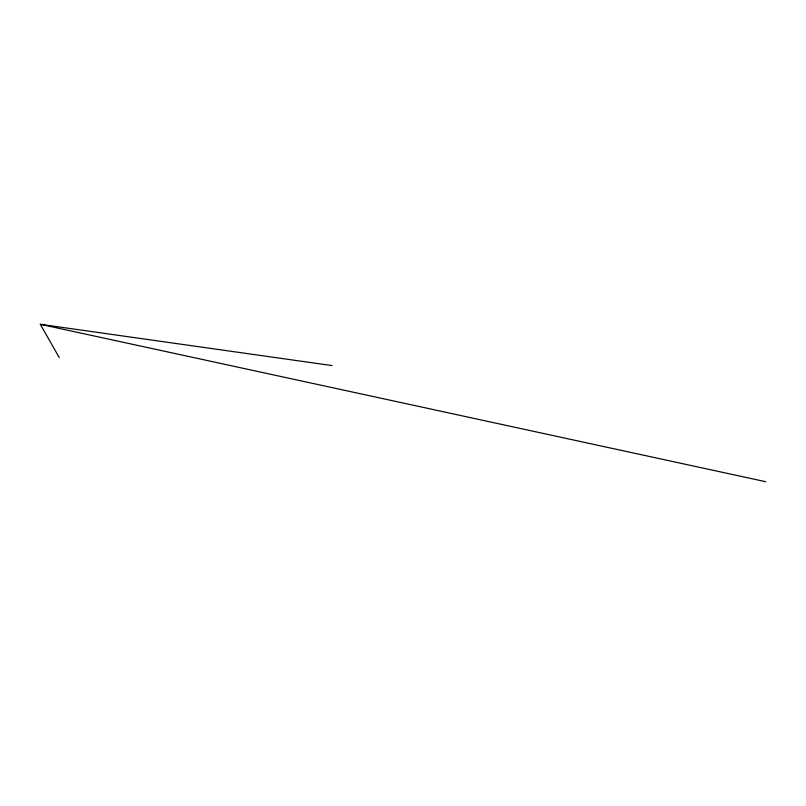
<?xml version="1.0" encoding="UTF-8"?>
<svg xmlns="http://www.w3.org/2000/svg" width="806" height="806" viewBox="0 0 806 806"><rect width="100%" height="100%" fill="white"/><g stroke="black" fill="none" stroke-linecap="round" stroke-linejoin="round"><path stroke-width="1.21" d="M59.251 357.572L40.3 324.294L332.092 365.592M40.3 324.294L765.7 481.706"/></g></svg>
